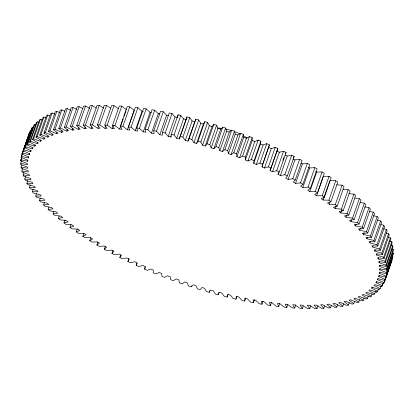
<?xml version="1.0" encoding="UTF-8"?>
<svg xmlns="http://www.w3.org/2000/svg" width="414" height="414" viewBox="0 0 414 414"><rect width="100%" height="100%" fill="white"/><g stroke="black" fill="none" stroke-linecap="round" stroke-linejoin="round"><path stroke-width="0.62" d="M383.152 283.316L382.303 285.748L376.041 282.659L376.569 281.753L383.514 283.668L384.001 282.69L377.599 279.683L377.998 278.731L384.916 280.495L385.263 279.471L378.738 276.557L379.007 275.558L385.879 277.173L386.091 276.102L379.457 273.287L379.591 272.241L386.402 273.706L386.479 272.593L379.747 269.876L379.752 268.795L386.49 270.104L393.3 250.62L393.238 249.466L392.099 249.031M177.653 117.514L175.024 116.939L172.012 113.508L169.264 112.939L162.454 132.418L162.386 135.212L159.788 134.695L156.471 131.238L153.76 130.731L160.57 111.252L163.282 111.754L166.599 115.216L168.679 115.625M137.008 262.968L136.159 265.405L138.783 266.6L142.701 265.441L145.221 266.559L144.584 269.167L147.255 270.326L150.882 269.007L153.449 270.088L153.149 272.81L155.861 273.923L159.199 272.448L161.796 273.488L161.838 276.309L164.581 277.38L167.613 275.755L170.242 276.749L170.625 279.673L173.399 280.692L176.121 278.917L178.77 279.869L179.495 282.881L182.284 283.854L184.691 281.929L187.356 282.834L188.417 285.929L191.227 286.85L193.307 284.785L195.982 285.639L197.38 288.812L200.195 289.676L201.949 287.476L204.63 288.279L206.358 291.518L209.173 292.331L210.597 290.002L213.272 290.747L215.332 294.049L218.137 294.799L219.223 292.346L221.888 293.04L224.274 296.388L227.069 297.081L227.814 294.509L230.463 295.141L233.165 298.541L235.939 299.172L236.347 296.486L238.976 297.061L241.988 300.492L244.736 301.061L244.798 298.271L247.401 298.784L250.718 302.246L253.43 302.748L254.496 299.705M21.554 160.942L20.7 163.38L27.438 164.684L27.443 163.602L20.71 160.891L21.637 157.336M392.167 252.659L393.29 253.109L393.217 254.227L386.402 273.706M285.272 155.084L287.207 156.031L291.673 155.203L294.183 156.466L287.373 175.945L284.858 174.687L280.397 175.51L277.975 174.325L279.295 171.955L276.723 170.728L272.526 171.722L270.052 170.568L271.03 168.074L268.407 166.883L264.489 168.037L261.969 166.92L262.605 164.311L259.935 163.157L256.302 164.472L253.741 163.39L254.041 160.673L260.851 141.19L258.139 140.077L254.801 141.552L252.204 140.512L252.162 137.691L249.419 136.62L246.387 138.245L239.577 157.729L236.948 156.73L236.565 153.811L243.375 134.327L240.601 133.308L237.879 135.083L231.069 154.562L228.419 153.615L227.695 150.603L234.505 131.119L231.716 130.146L229.309 132.071L222.499 151.55L219.829 150.649L218.768 147.555L225.583 128.071L222.773 127.15L220.693 129.215L213.883 148.693L211.207 147.839L209.805 144.672L216.62 125.188L213.805 124.324L212.051 126.524L205.24 146.002L202.56 145.2L200.831 141.961L198.016 141.148L196.593 143.477L193.918 142.732L191.858 139.435L189.053 138.68L187.966 141.133L185.296 140.444L182.916 137.091L180.121 136.397L179.376 138.969L176.721 138.338L174.025 134.943L171.251 134.307L170.842 136.993L168.213 136.418L165.202 132.987L162.454 132.418M253.741 163.39L260.551 143.912L260.851 141.19M20.783 159.773L27.598 161.237L27.733 160.197L21.098 157.377L27.909 137.432M177.735 116.976L178.061 114.828L180.835 115.459L183.537 118.859L186.186 119.491L186.931 116.919L189.726 117.612L192.112 120.96L194.777 121.654L195.863 119.201L198.668 119.951L200.728 123.253L203.403 123.998L204.826 121.669L207.642 122.482L209.37 125.721L212.051 126.524M261.969 166.92L269.416 144.833L266.745 143.674L263.118 144.993L260.551 143.912M21.311 156.306L28.183 157.925L28.452 156.927L21.926 154.008L22.273 152.983L29.192 154.753L29.591 153.796L23.189 150.789L30.486 130.332L23.189 150.789M28.737 134.529L29.084 133.505L21.926 154.008M21.098 157.377L22.165 154.334M22.801 152.507L25.14 145.811M23.676 149.816L30.62 151.726L31.148 150.82L24.887 147.731L31.697 128.252L32.323 127.326L33.482 127.667M24.887 147.731L25.508 146.81L32.323 127.326M20.71 160.891L21.776 157.843M25.508 146.81L32.463 148.864L33.12 148.005L27.019 144.838L33.829 125.359L34.585 124.49L35.744 124.852M27.019 144.838L27.774 143.968L34.585 124.49M27.774 143.968L34.719 146.158L35.506 145.355L29.57 142.121L36.385 122.642L37.27 121.825L39.004 122.404M22.703 168.529L21.854 170.966L28.385 171.945L28.126 170.791L21.259 168.307L21.057 167.111L21.906 164.674M29.57 142.121L30.46 141.303L37.27 121.825M30.46 141.303L37.384 143.627L38.29 142.877L32.546 139.58L39.356 120.101L40.375 119.341L42.099 119.956M32.546 139.58L33.565 138.825L40.375 119.341M29.192 154.753L29.617 153.532M28.183 157.925L28.607 156.704M30.62 151.726L31.045 150.51M33.565 138.825L40.448 141.272L41.478 140.579L35.935 137.225L42.745 117.747L43.889 117.048L46.166 117.902M27.598 161.237L28.023 160.021M25.606 176.555L24.752 178.993L31.024 179.64L30.507 178.424L23.562 176.193L23.086 174.925L23.934 172.493M32.463 148.864L32.887 147.643M35.935 137.225L37.079 136.527L43.889 117.048M34.719 146.158L35.149 144.941M37.079 136.527L43.905 139.094L45.059 138.457L39.723 135.067L46.534 115.584L47.801 114.947L50.058 115.842M37.384 143.627L37.809 142.411M39.723 135.067L40.991 134.431L47.801 114.947M40.448 141.272L40.877 140.051M40.991 134.431L47.75 137.106L49.018 136.532L43.91 133.101L50.72 113.622L52.112 113.048L54.886 114.207M30.227 184.949L29.378 187.382L35.319 187.692L34.548 186.424L27.598 184.468L26.853 183.148L27.702 180.711M43.91 133.101L45.297 132.527L52.112 113.048M43.905 139.094L44.334 137.878M45.297 132.527L51.967 135.311L53.349 134.793L48.479 131.336L55.29 111.858L56.801 111.345L60.082 112.789M47.75 137.106L48.174 135.89M48.479 131.336L49.985 130.824L56.801 111.345M49.985 130.824L56.547 133.712L58.043 133.256L53.422 129.779L60.232 110.3L61.857 109.855L64.786 111.206M51.967 135.311L52.392 134.095M36.53 193.623L35.682 196.055L41.24 196.024L40.22 194.72L33.332 193.053L32.323 191.687L33.172 189.255M53.422 129.779L55.046 129.334L61.857 109.855M56.547 133.712L56.977 132.496M55.046 129.334L61.484 132.314L63.088 131.921L58.726 128.433L65.536 108.949L67.275 108.572L70.711 110.243M58.726 128.433L60.46 128.05L67.275 108.572M61.484 132.314L62.126 130.488M60.46 128.05L66.768 131.119L68.47 130.788L64.382 127.295L71.192 107.816L73.035 107.505L76.947 109.503M44.453 202.493L43.599 204.93L48.723 204.552L47.465 203.222L40.701 201.866L39.444 200.474L40.293 198.037M64.382 127.295L66.219 126.984L73.035 107.505M66.768 131.119L67.404 129.292M66.219 126.984L72.372 130.125L74.178 129.861L70.37 126.373L77.18 106.895L79.126 106.652L82.935 108.696M70.37 126.373L72.315 126.13L79.126 106.652M72.372 130.125L73.014 128.299M72.315 126.13L78.298 129.344L80.197 129.147L76.678 125.67L83.493 106.191L85.532 106.015L89.755 108.401M53.913 211.482L53.059 213.914L57.696 213.205L56.216 211.859L49.644 210.824L48.143 209.412L48.992 206.979M76.678 125.67L78.722 125.499L85.532 106.015M78.298 129.344L78.939 127.517M78.722 125.499L84.528 128.775L86.516 128.64L83.297 125.188L90.107 105.71L92.239 105.601L96.322 108.028M83.297 125.188L85.429 125.085L92.239 105.601M84.528 128.775L85.165 126.948M85.429 125.085L91.039 128.418L93.114 128.35L90.2 124.924L97.016 105.446L99.236 105.41L103.557 108.116M65.034 219.886L63.968 222.929L68.077 221.883L66.38 220.538L60.066 219.839L58.338 218.426L59.192 215.989M91.039 128.418L91.68 126.591M90.2 124.924L92.425 124.888L99.236 105.41M92.425 124.888L97.828 128.268L99.981 128.268L97.383 124.883L104.193 105.404L106.496 105.435L110.641 108.173M97.828 128.268L98.677 125.835M97.383 124.883L99.686 124.919L106.496 105.435M99.686 124.919L104.866 128.335L107.097 128.402L104.814 125.064L111.63 105.586L114.005 105.689L118.461 108.794M136.159 265.405L137.137 262.911L134.664 261.757L130.467 262.75L127.895 261.524L129.215 259.154L126.793 257.969L122.327 258.797L119.817 257.534L121.468 255.293L119.103 254.077L114.383 254.739L111.94 253.446L113.917 251.339L111.62 250.097L106.657 250.589L104.281 249.269L106.584 247.303L104.359 246.035L99.163 246.356L96.866 245.016L99.489 243.189L97.337 241.905L91.918 242.055L89.703 240.689L92.638 239.018L90.573 237.714L84.948 237.688L82.821 236.311L86.06 234.79L84.078 233.47L78.256 233.273L76.223 231.881L79.762 230.515L77.873 229.185L71.87 228.823L69.935 227.421L71.001 224.378M104.866 128.335L105.715 125.903M104.814 125.064L107.195 125.168L114.005 105.689M107.195 125.168L112.142 128.619L114.445 128.749L112.489 125.468L119.299 105.984L121.752 106.155L126.451 109.627M112.142 128.619L113.208 125.571M76.223 231.881L77.289 228.838M143.275 111.407L142.038 111.247L137.862 107.754L135.285 107.443L128.475 126.927L129.768 130.074L127.341 129.815L134.152 110.331L129.711 106.848L127.191 106.605L120.381 126.089L122.006 129.303L119.641 129.111L114.942 125.639L121.752 106.155M119.641 129.111L123.258 118.761M124.112 116.324L126.027 110.848M82.821 236.311L83.882 233.268M127.341 129.815L122.896 126.327L129.711 106.848M89.703 240.689L90.769 237.646M151.348 112.561L150.085 112.365L146.189 108.877L143.56 108.499L136.749 127.983L137.702 131.052L135.228 130.726L131.052 127.233L137.862 107.754M135.228 130.726L142.038 111.247M96.866 245.016L97.932 241.973M159.82 113.959L158.277 113.69L154.67 110.212L151.995 109.772L145.185 129.251L145.8 132.237L143.275 131.843L139.378 128.356L146.189 108.877M143.275 131.843L150.085 112.365M104.281 249.269L105.347 246.226M153.76 130.731L154.034 133.624L151.467 133.168L147.855 129.691L154.67 110.212M151.467 133.168L158.277 113.69M111.94 253.446L113.001 250.403M156.471 131.238L163.282 111.754M159.788 134.695L166.599 115.216M119.817 257.534L120.671 255.096M165.202 132.987L172.012 113.508M168.213 136.418L175.024 116.939M171.251 134.307L178.061 114.828M170.842 136.993L171.267 135.776M127.895 261.524L128.961 258.481M174.025 134.943L180.835 115.459M176.721 138.338L183.537 118.859M180.121 136.397L186.931 116.919M179.376 138.969L186.186 119.491M182.916 137.091L189.726 117.612M185.296 140.444L192.112 120.96M187.966 141.133L194.777 121.654M189.053 138.68L195.863 119.201M144.584 269.167L145.433 266.735M191.858 139.435L198.668 119.951M193.918 142.732L200.728 123.253M196.593 143.477L203.403 123.998M198.016 141.148L204.826 121.669M200.831 141.961L207.642 122.482M202.56 145.2L209.37 125.721M205.24 146.002L206.995 143.803L213.805 124.324M211.207 147.839L218.018 128.361L216.62 125.188M213.883 148.693L215.963 146.628L222.773 127.15M219.829 150.649L226.644 131.166L225.583 128.071M222.499 151.55L224.905 149.63L231.716 130.146M228.419 153.615L235.23 134.131L234.505 131.119M231.069 154.562L233.791 152.787L240.601 133.308M191.227 286.85L191.651 285.634M236.948 156.73L243.758 137.251L243.375 134.327M239.577 157.729L242.609 156.099L249.419 136.62M254.041 160.673L251.329 159.561L247.991 161.03L245.393 159.995L245.352 157.17L252.162 137.691M245.393 159.995L252.204 140.512M247.991 161.03L254.801 141.552M251.329 159.561L258.139 140.077M209.173 292.331L209.81 290.504M256.302 164.472L263.118 144.993M259.935 163.157L266.745 143.674M262.605 164.311L269.416 144.833M218.137 294.799L218.99 292.367M264.489 168.037L271.299 148.559L275.217 147.4L277.841 148.595L271.03 168.074M268.407 166.883L275.217 147.4M270.052 170.568L277.841 148.595M227.069 297.081L228.13 294.038M272.526 171.722L279.336 152.243L283.533 151.25L286.105 152.476L279.295 171.955M276.723 170.728L283.533 151.25M277.975 174.325L278.617 172.498M282.871 160.327L283.937 157.279M235.939 299.172L237.005 296.129M280.397 175.51L287.207 156.031M284.858 174.687L291.673 155.203M244.736 301.061L245.797 298.018M287.373 175.945L285.722 178.186L288.082 179.402L294.897 159.923L299.617 159.261L302.06 160.554L295.249 180.033L293.272 182.139L295.565 183.386L300.533 182.895L302.908 184.209L309.719 164.731L307.343 163.411L302.38 163.903L300.999 163.157M288.082 179.402L292.801 178.744L299.617 159.261M295.565 183.386L302.38 163.903M300.533 182.895L307.343 163.411M253.43 302.748L253.156 299.86L255.723 300.31L259.33 303.788L262.005 304.228L263.071 301.185M302.908 184.209L300.6 186.176L302.831 187.444L309.641 167.965L314.837 167.644L317.134 168.984L310.324 188.468L307.7 190.29L309.853 191.578L315.266 191.428L317.486 192.789L324.297 173.311L322.082 171.945L316.663 172.095L315.587 171.453M302.831 187.444L308.026 187.123L314.837 167.644M309.853 191.578L316.663 172.095M262.005 304.228L261.389 301.247L263.915 301.635L267.811 305.123L270.44 305.501L271.506 302.458M315.266 191.428L322.082 171.945M317.486 192.789L314.547 194.466L316.617 195.77L323.427 176.286L329.052 176.312L331.179 177.689L324.369 197.167L321.129 198.694L323.111 200.014L328.928 200.205L330.967 201.597L337.777 182.119L335.744 180.727L329.922 180.53L323.111 200.014M270.44 305.501L269.483 302.427L271.962 302.753L276.138 306.246L278.715 306.557L279.776 303.509M316.617 195.77L322.242 195.791L329.052 176.312M278.715 306.557L277.421 303.405L279.848 303.669L284.289 307.152L286.809 307.395L287.87 304.352M328.928 200.205L335.744 180.727M336.727 184.851L342.13 185.177L344.065 186.579L337.255 206.063L335.314 204.661L329.316 204.293L330.382 201.251M286.809 307.395L285.179 304.176L287.549 304.373L292.248 307.845L294.701 308.016L295.762 304.973M335.314 204.661L342.13 185.177M343.263 189.234L348.195 189.664L350.032 191.071L343.222 210.55L341.384 209.142L335.221 208.609L336.07 206.172M294.701 308.016L292.745 304.735L295.047 304.864L299.995 308.311L302.37 308.414L303.224 305.982M341.384 209.142L348.195 189.664M348.883 193.602L353.934 194.161L355.662 195.574L348.847 215.057L347.123 213.645L340.805 212.941L341.659 210.503M302.37 308.414L300.093 305.082L302.324 305.144L307.504 308.565L309.807 308.596L310.873 305.553M347.123 213.645L353.934 194.161M354.632 198.037L359.326 198.673L360.941 200.086L354.13 219.565L352.511 218.152L346.063 217.283L346.916 214.845M309.807 308.596L307.209 305.211L309.361 305.211L314.764 308.59L316.984 308.554L318.05 305.511M360.175 202.518L364.356 203.176L365.857 204.588L359.047 224.067L357.546 222.66L350.974 221.625L351.615 219.798M352.511 218.152L359.326 198.673M316.984 308.554L314.071 305.134L316.146 305.066L321.761 308.399L323.893 308.29L324.742 305.858M364.77 206.907L369.019 207.668L370.401 209.07L363.59 228.554L362.209 227.146L355.533 225.951L356.169 224.124M357.546 222.66L364.356 203.176M323.893 308.29L320.674 304.839L322.661 304.704L328.468 307.985L330.507 307.809L331.36 305.372M369.609 211.394L373.299 212.134L374.556 213.526L367.746 233.01L366.483 231.612L359.725 230.256L360.361 228.43M362.209 227.146L369.019 207.668M330.507 307.809L326.988 304.337L328.887 304.135L334.874 307.348L336.82 307.105L337.669 304.673M373.459 215.741L377.185 216.563L378.318 217.945L371.508 237.424L370.375 236.047L363.539 234.531L364.175 232.704M366.483 231.612L373.299 212.134M336.82 307.105L333.011 303.617L334.812 303.353L340.965 306.495L342.808 306.184L343.661 303.752M377.537 220.191L380.668 220.947L381.677 222.313L374.867 241.792L373.858 240.43L366.97 238.764L367.394 237.543M370.375 236.047L377.185 216.563M386.49 270.104L386.422 268.945L379.617 266.342L379.488 265.224L386.133 266.368L385.931 265.172L379.064 262.688L378.805 261.534L385.336 262.517L384.999 261.286L378.08 258.926L377.692 257.736L384.104 258.553L383.628 257.291L376.683 255.055L376.166 253.839L382.432 254.491L381.822 253.197L374.867 251.096L374.22 249.854L380.337 250.335L379.591 249.016L372.641 247.054L371.865 245.787L377.811 246.097L376.931 244.757L370.007 242.94L370.432 241.724M342.808 306.184L338.719 302.691L340.422 302.365L346.725 305.428L348.464 305.051L349.312 302.613M373.858 240.43L380.668 220.947M372.641 247.054L373.066 245.838M348.464 305.051L344.101 301.558L345.7 301.169L352.143 304.145L353.768 303.7L354.617 301.268M376.931 244.757L383.742 225.273L380.859 224.517M374.867 251.096L375.296 249.88M377.811 246.097L384.622 226.618L383.742 225.273M353.768 303.7L349.147 300.222L350.637 299.767L357.199 302.655L358.71 302.142L359.564 299.71M376.683 255.055L377.107 253.839M379.591 249.016L386.402 229.532L383.504 228.719M380.337 250.335L387.147 230.852L386.402 229.532M358.71 302.142L353.841 298.685L355.222 298.168L361.888 300.952L363.28 300.378L364.134 297.945M378.08 258.926L378.51 257.705M381.822 253.197L388.632 233.713L386.319 233.015M379.064 262.688L379.488 261.472M382.432 254.491L389.248 235.007L388.632 233.713M363.28 300.378L358.172 296.952L359.44 296.372L366.199 299.053L367.466 298.416L368.315 295.979M378.468 288.925L377.615 291.358L371.684 288.123L372.108 286.907M379.617 266.342L380.042 265.126M383.628 257.291L390.438 237.807L388.125 237.067M379.747 269.876L380.176 268.66M384.104 258.553L390.914 239.075L390.438 237.807M367.466 298.416L362.131 295.022L363.28 294.385L370.111 296.952L371.254 296.253L372.108 293.816M376.041 282.659L376.466 281.442M379.457 273.287L379.881 272.065M377.599 279.683L378.023 278.467M378.738 276.557L379.162 275.336M384.999 261.286L391.81 241.807L389.502 241.015M385.336 262.517L392.146 243.034L391.81 241.807M371.254 296.253L365.707 292.905L366.737 292.212L373.625 294.659L374.644 293.899L375.493 291.466M385.931 265.172L392.741 245.693L391.023 245.072M374.644 293.899L368.895 290.602L369.805 289.852L376.73 292.175L377.154 290.959M386.133 266.368L392.943 246.889L392.741 245.693M386.422 268.945L393.238 249.466M371.684 288.123L372.465 287.321L379.415 289.51L380.171 288.641L381.025 286.203M386.479 272.593L393.29 253.109M380.171 288.641L374.07 285.474L374.727 284.62L381.677 286.674L382.531 284.237M383.514 283.668L392.902 256.623L385.879 277.173M384.001 282.69L390.811 263.211L390.324 264.184M385.263 279.471L392.074 259.992L384.916 280.495M285.577 153.423L286.105 152.476M381.677 286.674L382.303 285.748M293.195 157.812L294.183 156.466M376.73 292.175L377.615 291.358M330.967 201.597L327.427 202.963L329.316 204.293M69.935 227.421L73.764 226.21L71.969 224.874L65.805 224.336L63.968 222.929M337.255 206.063L333.425 207.269L335.221 208.609M343.222 210.55L339.113 211.595L340.805 212.941M58.338 218.426L62.721 217.547L61.127 216.196L54.674 215.327L53.059 213.914M348.847 215.057L344.469 215.937L346.063 217.283M354.13 219.565L349.488 220.279L350.974 221.625M48.143 209.412L53.028 208.868L51.657 207.528L44.981 206.332L43.599 204.93M359.047 224.067L354.156 224.611L355.533 225.951M363.59 228.554L358.462 228.926L359.725 230.256M39.444 200.474L44.79 200.267L43.651 198.948L36.815 197.437L35.682 196.055M367.746 233.01L362.395 233.211L363.539 234.531M371.508 237.424L365.945 237.455L366.97 238.764M32.323 191.687L38.083 191.827L37.182 190.538L30.258 188.727L29.378 187.382M374.867 241.792L369.107 241.652L370.007 242.94M112.489 125.468L114.942 125.639M26.853 183.148L32.965 183.625L32.318 182.383L25.368 180.287L24.752 178.993M120.381 126.089L122.896 126.327M128.475 126.927L131.052 127.233M23.086 174.925L29.492 175.743L29.104 174.558L22.19 172.193L21.854 170.966M136.749 127.983L139.378 128.356M145.185 129.251L147.855 129.691M21.057 167.111L27.697 168.26L27.572 167.137L20.762 164.534L20.7 163.38M206.995 143.803L209.805 144.672M218.018 128.361L220.693 129.215M215.963 146.628L218.768 147.555M226.644 131.166L229.309 132.071M224.905 149.63L227.695 150.603M235.23 134.131L237.879 135.083M233.791 152.787L236.565 153.811M243.758 137.251L246.387 138.245M242.609 156.099L245.352 157.17M268.779 147.441L271.299 148.559M276.862 151.089L279.336 152.243M293.009 158.95L294.897 159.923M292.801 178.744L295.249 180.033M308.528 167.334L309.641 167.965M308.026 187.123L310.324 188.468M322.242 195.791L324.369 197.167M217.51 128.024A24.498 8.973 19.3 0 1 221.925 128.397M225.749 129.075A24.498 8.973 19.3 0 1 231.214 130.508M234.852 131.75A24.498 8.973 19.3 0 1 240.079 133.97M243.339 135.668A24.498 8.973 19.3 0 1 247.023 137.976"/></g></svg>
